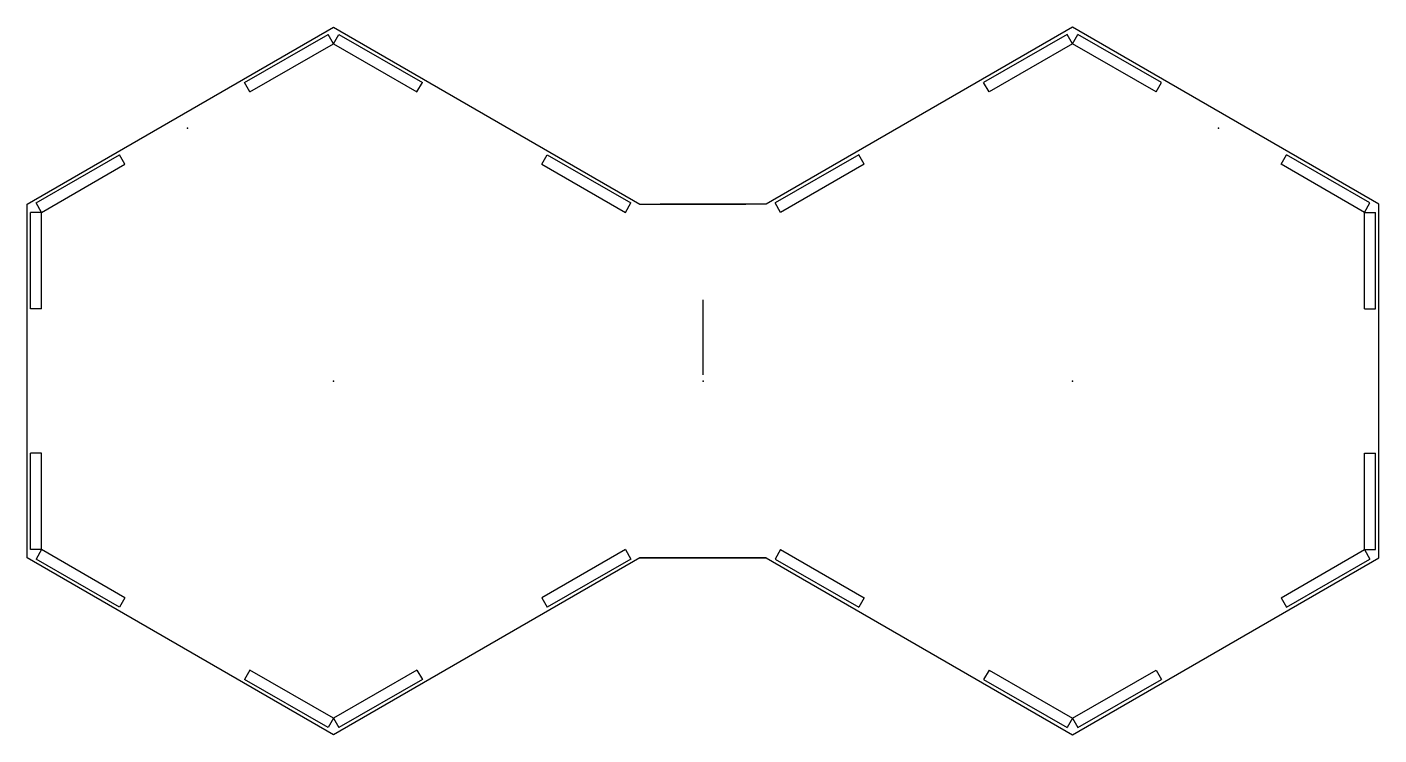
# Model space of a CAD drawing. Header units: millimetres. Extents: x -187 to 187, y -98 to 98.
import ezdxf

# ---------------------------------------------------------------- set-up
doc = ezdxf.new("R2010")
doc.units = ezdxf.units.MM
doc.header["$MEASUREMENT"] = 0
doc.layers.add('S3A2_Laser_3mm_White Acrylic_02 v1_first floor v4_Sketch1', color=7, linetype='Continuous')

msp = doc.modelspace()

# ---------------------------------------------------------------- linework, layer by layer
at = {"layer": 'S3A2_Laser_3mm_White Acrylic_02 v1_first floor v4_Sketch1'}
for p, q in [((-187.4, 49.05), (-102.45, 98.09)), ((-102.45, 98.09), (-17.49, 49.04)), ((102.45, 98.09), (17.49, 49.04)), ((187.4, 49.05), (102.45, 98.09)), ((-127.11, 82.7), (-103.95, 96.07)), ((-102.45, 93.48), (-103.95, 96.07)), ((-102.45, 93.48), (-100.95, 96.07)), ((-102.45, 93.48), (-100.95, 96.07)), ((-100.95, 96.07), (-77.8, 82.7)), ((100.95, 96.07), (77.8, 82.7)), ((102.45, 93.48), (100.95, 96.07)), ((102.45, 93.48), (100.95, 96.07)), ((102.45, 93.48), (103.95, 96.07)), ((127.11, 82.7), (103.95, 96.07)), ((-125.61, 80.11), (-102.45, 93.48)), ((-102.45, 93.48), (-79.3, 80.11)), ((102.45, 93.48), (79.3, 80.11)), ((125.61, 80.11), (102.45, 93.48)), ((-125.61, 80.11), (-127.11, 82.7)), ((-79.3, 80.11), (-77.8, 82.7)), ((79.3, 80.11), (77.8, 82.7)), ((125.61, 80.11), (127.11, 82.7)), ((-184.9, 49.34), (-161.75, 62.7)), ((-183.4, 46.74), (-160.25, 60.11)), ((-160.25, 60.11), (-161.75, 62.7)), ((-44.66, 60.11), (-43.16, 62.7)), ((-44.66, 60.11), (-21.5, 46.74)), ((-43.16, 62.7), (-20, 49.34)), ((43.16, 62.7), (20, 49.34)), ((44.66, 60.11), (21.5, 46.74)), ((44.66, 60.11), (43.16, 62.7)), ((160.25, 60.11), (161.75, 62.7)), ((183.4, 46.74), (160.25, 60.11)), ((184.9, 49.34), (161.75, 62.7)), ((-187.4, -49.05), (-187.4, 49.05)), ((-183.4, 46.74), (-184.9, 49.34)), ((-21.5, 46.74), (-20, 49.34)), ((-17.49, 49.04), (11.92, 49.04)), ((17.49, 49.04), (-11.92, 49.04)), ((21.5, 46.74), (20, 49.34)), ((183.4, 46.74), (184.9, 49.34)), ((187.4, -49.05), (187.4, 49.05)), ((-186.4, 20), (-186.4, 46.74)), ((-183.4, 46.74), (-186.4, 46.74)), ((-183.4, 20), (-183.4, 46.74)), ((183.4, 20), (183.4, 46.74)), ((183.4, 46.74), (186.4, 46.74)), ((186.4, 20), (186.4, 46.74)), ((0, 1.75), (0, 22.5)), ((-183.4, 20), (-186.4, 20)), ((183.4, 20), (186.4, 20)), ((-183.4, -20), (-186.4, -20)), ((-186.4, -46.74), (-186.4, -20)), ((-183.4, -46.74), (-183.4, -20)), ((183.4, -46.74), (183.4, -20)), ((183.4, -20), (186.4, -20)), ((186.4, -46.74), (186.4, -20)), ((-183.4, -46.74), (-186.4, -46.74)), ((-183.4, -46.74), (-184.9, -49.34)), ((-160.25, -60.11), (-183.4, -46.74)), ((-21.5, -46.74), (-44.66, -60.11)), ((-21.5, -46.74), (-20, -49.34)), ((21.5, -46.74), (20, -49.34)), ((21.5, -46.74), (44.66, -60.11)), ((160.25, -60.11), (183.4, -46.74)), ((183.4, -46.74), (184.9, -49.34)), ((183.4, -46.74), (186.4, -46.74)), ((-102.45, -98.09), (-187.4, -49.05)), ((-161.75, -62.7), (-184.9, -49.34)), ((-17.49, -49.04), (-102.45, -98.09)), ((-20, -49.34), (-43.16, -62.7)), ((-17.49, -49.04), (17.49, -49.04)), ((17.49, -49.04), (-17.49, -49.04)), ((17.49, -49.04), (102.45, -98.09)), ((20, -49.34), (43.16, -62.7)), ((102.45, -98.09), (187.4, -49.05)), ((161.75, -62.7), (184.9, -49.34)), ((-160.25, -60.11), (-161.75, -62.7)), ((-44.66, -60.11), (-43.16, -62.7)), ((44.66, -60.11), (43.16, -62.7)), ((160.25, -60.11), (161.75, -62.7)), ((-125.61, -80.11), (-127.11, -82.7)), ((-102.45, -93.48), (-125.61, -80.11)), ((-79.3, -80.11), (-102.45, -93.48)), ((-79.3, -80.11), (-77.8, -82.7)), ((79.3, -80.11), (77.8, -82.7)), ((79.3, -80.11), (102.45, -93.48)), ((102.45, -93.48), (125.61, -80.11)), ((125.61, -80.11), (127.11, -82.7)), ((-103.95, -96.07), (-127.11, -82.7)), ((-77.8, -82.7), (-100.95, -96.07)), ((77.8, -82.7), (100.95, -96.07)), ((103.95, -96.07), (127.11, -82.7)), ((-102.45, -93.48), (-103.95, -96.07)), ((-102.45, -93.48), (-100.95, -96.07)), ((102.45, -93.48), (100.95, -96.07)), ((102.45, -93.48), (103.95, -96.07))]:
    msp.add_line(p, q, dxfattribs=at)
for p in [(-142.93, 70.11), (-142.93, 70.11), (142.93, 70.11), (142.93, 70.11), (0, 0), (0, 0), (0, 0), (0, 0), (-102.45, 0), (102.45, 0)]:
    msp.add_point(p, dxfattribs=at)

doc.saveas('drawing.dxf')
